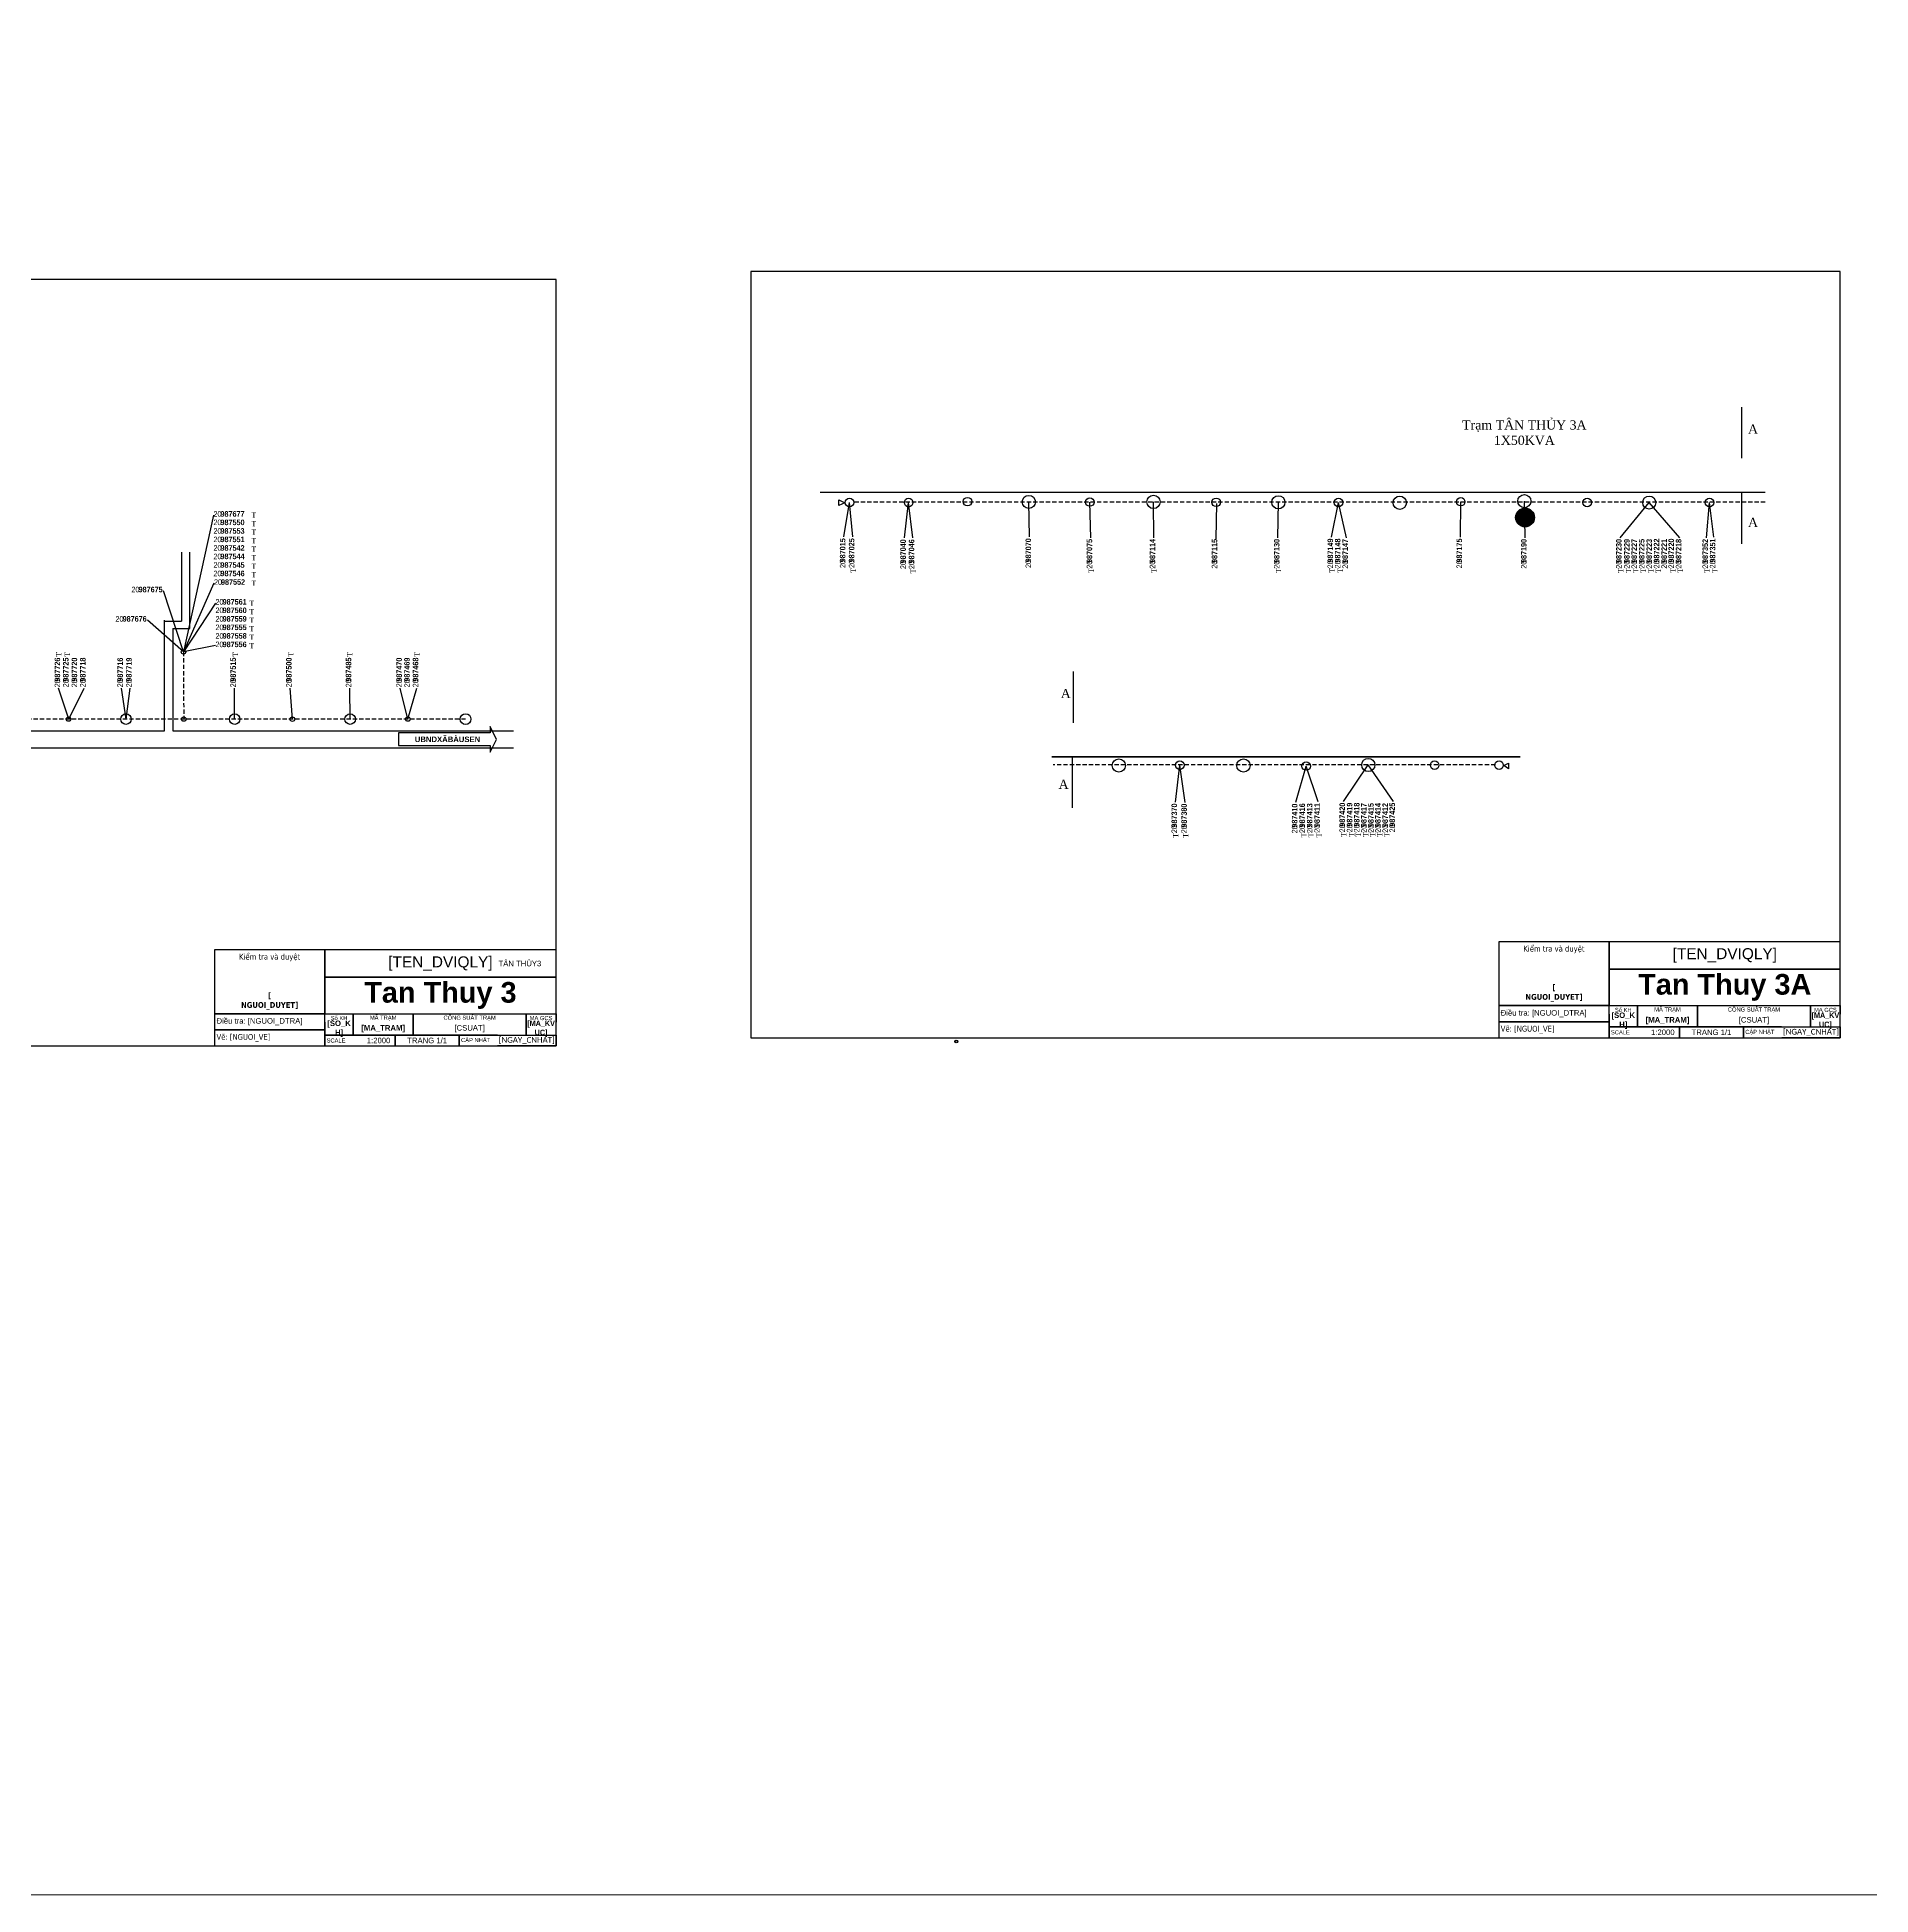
# Model space of a CAD drawing. Header units: metres. Extents: x 429925 to 893472, y 1245258 to 2552490.
# Drawn here: x 436268 to 437636, y 1265499 to 1266885 of the extents above; entities that cross this region are included whole.
import ezdxf

# ---------------------------------------------------------------- set-up
doc = ezdxf.new("R2010")
doc.units = ezdxf.units.M
doc.linetypes.add('HIDDEN2', pattern=[4.7625, 3.175, -1.5875])
doc.layers.add('00-duong day', color=4, linetype='Continuous', lineweight=30)
doc.layers.add('duong bao', color=3, linetype='Continuous', lineweight=13)
for name, color, linetype in [('ANNOTATIONS', 7, 'Continuous'), ('CONNECTOR', 7, 'Continuous'), ('DATA_GRAPHIC', 7, 'Continuous')]:
    doc.layers.add(name, color=color, linetype=linetype)
doc.styles.get("Standard").update_dxf_attribs({"font": 'arial.ttf'})

msp = doc.modelspace()

# ---------------------------------------------------------------- hatches: boundary and pattern name
at = {"layer": 'CONNECTOR'}
h = msp.add_hatch(color=254, dxfattribs=at)
edge = h.paths.add_edge_path()
edge.add_arc((437377.7, 1266526.6), 7.02, 0, 360)
msp.add_hatch(color=7, dxfattribs=at).paths.add_polyline_path([(437377.6, 1266533.5), (437371.8, 1266523.3), (437383.8, 1266523.1)])
at = {"layer": 'duong bao', "ltscale": 2}
h = msp.add_hatch(color=2, dxfattribs=at)
h.paths.add_polyline_path([(436952.4, 1266135.8, 1), (436954.5, 1266135.8, 1)])
h.paths.add_polyline_path([(436954.3, 1266135.8, -1), (436952.6, 1266135.8, -1)], flags=16)

# ---------------------------------------------------------------- linework, layer by layer
at = {"color": 9, "linetype": 'Continuous'}
for p, q in [((437539.1, 1266608.9), (437539.1, 1266570.8)), ((437539.1, 1266545.1), (437539.1, 1266507)), ((436375.5, 1266500.8), (436375.5, 1266449.3)), ((436381.8, 1266443.7), (436381.8, 1266500.8)), ((436362.8, 1266367.5), (436362.8, 1266450)), ((436362.8, 1266449.3), (436375.5, 1266449.3)), ((436369.1, 1266443.7), (436369.1, 1266367.5)), ((436369.1, 1266443.7), (436381.8, 1266443.7)), ((437040.6, 1266411.6), (437040.6, 1266373.5)), ((436610.4, 1266361.1), (436605.7, 1266370.7)), ((436605.7, 1266370.7), (436605.7, 1266365.9)), ((436165.9, 1266367.5), (436362.8, 1266367.5)), ((436369.1, 1266367.5), (436623.1, 1266367.5)), ((436605.7, 1266365.9), (436537.4, 1266365.9)), ((436537.4, 1266356.4), (436605.7, 1266356.4)), ((436605.7, 1266351.6), (436610.4, 1266361.1)), ((436605.7, 1266356.4), (436605.7, 1266351.6)), ((436165.9, 1266354.8), (436623.1, 1266354.8)), ((437039.8, 1266348.1), (437039.8, 1266310)), ((437440.4, 1266156.1), (437440.4, 1266162.5)), ((437440.4, 1266162.5), (437461.7, 1266162.5)), ((437461.7, 1266162.5), (437461.7, 1266156.1)), ((437461.7, 1266156.1), (437461.7, 1266162.5)), ((437461.7, 1266162.5), (437506.3, 1266162.5)), ((437506.3, 1266162.5), (437506.3, 1266156.1)), ((437506.3, 1266156.1), (437506.3, 1266162.5)), ((437506.3, 1266162.5), (437590.6, 1266162.5)), ((437590.6, 1266162.5), (437590.6, 1266156.1)), ((437590.6, 1266156.1), (437590.6, 1266162.5)), ((437590.6, 1266162.5), (437612.9, 1266162.5)), ((437612.9, 1266162.5), (437612.9, 1266156.1)), ((436482.3, 1266150.1), (436482.3, 1266156.4)), ((436482.3, 1266156.4), (436503.6, 1266156.4)), ((436482.3, 1266150.1), (436482.3, 1266140.5)), ((436503.6, 1266156.4), (436503.6, 1266150.1)), ((436503.6, 1266150.1), (436503.6, 1266156.4)), ((436503.6, 1266156.4), (436548.2, 1266156.4)), ((436503.6, 1266140.5), (436503.6, 1266150.1)), ((436503.6, 1266150.1), (436503.6, 1266140.5)), ((436548.2, 1266156.4), (436548.2, 1266150.1)), ((436548.2, 1266150.1), (436548.2, 1266156.4)), ((436548.2, 1266156.4), (436632.6, 1266156.4)), ((436548.2, 1266140.5), (436548.2, 1266150.1)), ((436548.2, 1266150.1), (436548.2, 1266140.5)), ((436632.6, 1266156.4), (436632.6, 1266150.1)), ((436632.6, 1266150.1), (436632.6, 1266156.4)), ((436632.6, 1266156.4), (436654.9, 1266156.4)), ((436632.6, 1266140.5), (436632.6, 1266150.1)), ((436632.6, 1266150.1), (436632.6, 1266140.5)), ((436654.9, 1266156.4), (436654.9, 1266150.1)), ((436654.9, 1266140.5), (436654.9, 1266150.1)), ((437440.4, 1266156.1), (437440.4, 1266146.6)), ((437461.7, 1266146.6), (437461.7, 1266156.1)), ((437461.7, 1266156.1), (437461.7, 1266146.6)), ((437506.3, 1266146.6), (437506.3, 1266156.1)), ((437506.3, 1266156.1), (437506.3, 1266146.6)), ((437590.6, 1266146.6), (437590.6, 1266156.1)), ((437590.6, 1266156.1), (437590.6, 1266146.6)), ((437612.9, 1266146.6), (437612.9, 1266156.1)), ((436482.3, 1266140.5), (436503.6, 1266140.5)), ((436510, 1266140.5), (436482.3, 1266140.5)), ((436482.3, 1266140.5), (436482.3, 1266132.5)), ((436503.6, 1266140.5), (436548.2, 1266140.5)), ((436548.2, 1266140.5), (436632.6, 1266140.5)), ((436611.1, 1266140.5), (436582.6, 1266140.5)), ((436582.6, 1266140.5), (436582.6, 1266132.5)), ((436611.1, 1266140.5), (436654.9, 1266140.5)), ((436632.6, 1266140.5), (436654.9, 1266140.5)), ((436654.9, 1266140.5), (436654.9, 1266132.5)), ((437440.4, 1266146.6), (437461.7, 1266146.6)), ((437468.1, 1266146.6), (437440.4, 1266146.6)), ((437440.4, 1266146.6), (437440.4, 1266138.6)), ((437440.4, 1266138.6), (437468.1, 1266138.6)), ((437461.7, 1266146.6), (437506.3, 1266146.6)), ((437506.3, 1266146.6), (437590.6, 1266146.6)), ((437569.1, 1266146.6), (437540.6, 1266146.6)), ((437540.6, 1266146.6), (437540.6, 1266138.6)), ((437540.6, 1266138.6), (437569.1, 1266138.6)), ((437569.2, 1266146.6), (437612.9, 1266146.6)), ((437612.9, 1266138.6), (437569.2, 1266138.6)), ((437590.6, 1266146.6), (437612.9, 1266146.6)), ((437612.9, 1266146.6), (437612.9, 1266138.6)), ((436482.3, 1266132.5), (436510, 1266132.5)), ((436582.6, 1266132.5), (436611.1, 1266132.5)), ((436654.9, 1266132.5), (436611.1, 1266132.5))]:
    msp.add_line(p, q, dxfattribs=at)
for points in [[(435842.1, 1266132.5), (436654.9, 1266132.5), (436654.9, 1266704), (435842.1, 1266704)], [(436800.1, 1266138.6), (437612.9, 1266138.6), (437612.9, 1266710.1), (436800.1, 1266710.1)], [(436870.3, 1266537.4), (436865.8, 1266535.5), (436865.8, 1266539.7)], [(436537.4, 1266356.4), (436605.7, 1266356.4), (436605.7, 1266351.6), (436610.4, 1266361.1), (436605.7, 1266370.7), (436605.7, 1266365.9), (436537.4, 1266365.9)], [(437361.8, 1266341.5), (437365.4, 1266343.4), (437365.4, 1266339.1)], [(436400.2, 1266156.4), (436482.3, 1266156.4), (436482.3, 1266204.2), (436400.2, 1266204.2)], [(436482.3, 1266183.7), (436654.9, 1266183.7), (436654.9, 1266204.2), (436482.3, 1266204.2)], [(437358.2, 1266162.5), (437440.4, 1266162.5), (437440.4, 1266210.2), (437358.2, 1266210.2)], [(437440.4, 1266189.8), (437612.9, 1266189.8), (437612.9, 1266210.2), (437440.4, 1266210.2)], [(436482.3, 1266156.4), (436654.9, 1266156.4), (436654.9, 1266183.7), (436482.3, 1266183.7)], [(437440.4, 1266162.5), (437612.9, 1266162.5), (437612.9, 1266189.8), (437440.4, 1266189.8)], [(437358.2, 1266150.5), (437440.4, 1266150.5), (437440.4, 1266162.5), (437358.2, 1266162.5)], [(436400.2, 1266144.5), (436482.3, 1266144.5), (436482.3, 1266156.4), (436400.2, 1266156.4)], [(437358.2, 1266138.6), (437440.4, 1266138.6), (437440.4, 1266150.5), (437358.2, 1266150.5)], [(436400.2, 1266132.5), (436482.3, 1266132.5), (436482.3, 1266144.5), (436400.2, 1266144.5)], [(436534.9, 1266132.5), (436582.6, 1266132.5), (436582.6, 1266140.5), (436534.9, 1266140.5)], [(437493, 1266138.6), (437540.6, 1266138.6), (437540.6, 1266146.6), (437493, 1266146.6)]]:
    msp.add_lwpolyline(points, close=True, dxfattribs=at)
for points in [[(436870.6, 1266537.7, -1), (436877, 1266537.7, -1)], [(436914.7, 1266537.8, -1), (436921.1, 1266537.8, -1)], [(436958.6, 1266538.4, -1), (436965, 1266538.4, -1)], [(437002.7, 1266538.2, -1), (437012.5, 1266538.2, -1)], [(437049.9, 1266538.1, -1), (437056.3, 1266538.1, -1)], [(437095.6, 1266538.2, -1), (437105.5, 1266538.2, -1)], [(437144.1, 1266537.9, -1), (437150.5, 1266537.9, -1)], [(437188.8, 1266537.9, -1), (437198.6, 1266537.9, -1)], [(437235.3, 1266537.8, -1), (437241.7, 1266537.8, -1)], [(437279.3, 1266537.6, -1), (437289.2, 1266537.6, -1)], [(437326.6, 1266538.3, -1), (437332.9, 1266538.3, -1)], [(437372.3, 1266538.8, -1), (437382.1, 1266538.8, -1)], [(437420.8, 1266537.7, -1), (437427.2, 1266537.7, -1)], [(437465.5, 1266537.7, -1), (437475.3, 1266537.7, -1)], [(437512.2, 1266537.8, -1), (437518.6, 1266537.8, -1)], [(436375.3, 1266426.3, -1), (436378.6, 1266426.3, -1)], [(436289.6, 1266376.2, -1), (436292.9, 1266376.2, -1)], [(436330.1, 1266376.2, -1), (436338, 1266376.2, -1)], [(436375.5, 1266376.2, -1), (436378.8, 1266376.2, -1)], [(436411.2, 1266376.2, -1), (436419.1, 1266376.2, -1)], [(436456.5, 1266376.2, -1), (436459.9, 1266376.2, -1)], [(436497.3, 1266376.2, -1), (436505.2, 1266376.2, -1)], [(436542.7, 1266376.2, -1), (436546, 1266376.2, -1)], [(436583.4, 1266376.2, -1), (436591.4, 1266376.2, -1)], [(437069.8, 1266341.6, -1), (437079.6, 1266341.6, -1)], [(437117, 1266341.8, -1), (437123.4, 1266341.8, -1)], [(437162.7, 1266341.6, -1), (437172.6, 1266341.6, -1)], [(437211.2, 1266341.2, -1), (437217.6, 1266341.2, -1)], [(437255.9, 1266342, -1), (437265.7, 1266342, -1)], [(437307.1, 1266341.8, -1), (437313.5, 1266341.8, -1)], [(437355.1, 1266341.8, -1), (437361.5, 1266341.8, -1)]]:
    msp.add_lwpolyline(points, format="xyb", close=True, dxfattribs=at)
at = {"layer": '00-duong day'}
for radius in [1.07, 0.866]:
    msp.add_circle((436953.4, 1266135.8), radius, dxfattribs=at)
at = {"layer": 'ANNOTATIONS', "linetype": 'Continuous'}
for p, q in [((436534.9, 1266140.5), (436510, 1266140.5)), ((436534.9, 1266132.5), (436534.9, 1266140.5)), ((437493, 1266146.6), (437468.1, 1266146.6)), ((437468.1, 1266138.6), (437493, 1266138.6)), ((437493, 1266138.6), (437493, 1266146.6)), ((436510, 1266132.5), (436534.9, 1266132.5))]:
    msp.add_line(p, q, dxfattribs=at)
at = {"layer": 'CONNECTOR', "linetype": 'Continuous'}
for p, q in [((436852, 1266545.4), (437556.9, 1266545.4)), ((436852, 1266545.4), (437556.9, 1266545.4)), ((436869.6, 1266512.1), (436873.8, 1266537.7)), ((436876.3, 1266512.1), (436873.8, 1266537.7)), ((436914.7, 1266511.3), (436917.9, 1266537.8)), ((436921, 1266511.3), (436917.9, 1266537.8)), ((437008.1, 1266512.1), (437007.6, 1266538.2)), ((437053.7, 1266511.5), (437053.1, 1266538.1)), ((437100.7, 1266511.5), (437100.5, 1266538.2)), ((437147.4, 1266510.7), (437147.7, 1266537.1)), ((437193.4, 1266511.5), (437193.7, 1266537.9)), ((437233.4, 1266511.8), (437238.5, 1266537.8)), ((437244.5, 1266511.5), (437238.5, 1266537.8)), ((437329.6, 1266511.8), (437329.7, 1266538.3)), ((437377.7, 1266511.5), (437377.2, 1266538.8)), ((437448.6, 1266511.5), (437470.4, 1266537.7)), ((437493.2, 1266511.5), (437470.4, 1266537.7)), ((437513, 1266511.5), (437515.4, 1266537.8)), ((437518.6, 1266511.8), (437515.4, 1266537.8)), ((436399.3, 1266528.4), (436377, 1266426.3)), ((436377, 1266426.3), (436362, 1266471.9)), ((436399.7, 1266477.6), (436377, 1266426.3)), ((436400.9, 1266462.7), (436377, 1266426.3)), ((436377, 1266426.3), (436350.1, 1266450)), ((436400.9, 1266431), (436377, 1266426.3)), ((436291.3, 1266376.2), (436283.8, 1266399.2)), ((436291.3, 1266376.2), (436302.8, 1266399.2)), ((436334.1, 1266376.2), (436330.6, 1266399.2)), ((436334.1, 1266376.2), (436337.2, 1266399.2)), ((436415.1, 1266376.2), (436414.9, 1266399.2)), ((436458.2, 1266376.2), (436456.5, 1266399.2)), ((436501.3, 1266376.2), (436501, 1266399.2)), ((436544.3, 1266376.2), (436538.7, 1266399.2)), ((436544.3, 1266376.2), (436551, 1266399.2)), ((437024.8, 1266348.2), (437374, 1266348.2)), ((437024.8, 1266348.1), (437374, 1266348.1)), ((437117, 1266314.2), (437120.2, 1266341.8)), ((437124.3, 1266314.1), (437120.2, 1266341.8)), ((437206.8, 1266314.2), (437214.4, 1266341.2)), ((437223.5, 1266314.5), (437214.4, 1266341.2)), ((437242.2, 1266314.8), (437260.8, 1266342)), ((437279.6, 1266314.8), (437260.8, 1266342))]:
    msp.add_line(p, q, dxfattribs=at)
at = {"layer": 'CONNECTOR', "linetype": 'HIDDEN2'}
for p, q in [((437556.9, 1266538), (436877, 1266538)), ((436377, 1266426.3), (436377.1, 1266376.2)), ((436587.4, 1266376.2), (436138.1, 1266376.2)), ((437355.6, 1266342), (437025.6, 1266342))]:
    msp.add_line(p, q, dxfattribs=at)
at = {"layer": 'CONNECTOR', "linetype": 'Continuous'}
msp.add_lwpolyline([(437377.6, 1266533.5), (437371.8, 1266523.3), (437383.8, 1266523.1)], close=True, dxfattribs=at)
msp.add_circle((437377.7, 1266526.6), 7.02, dxfattribs=at)
at = {"layer": 'duong bao', "ltscale": 2}
msp.add_lwpolyline([(433455.3, 1268270.4), (449122.3, 1268270.4), (449122.3, 1265499.3), (433455.3, 1265499.3)], close=True, dxfattribs=at)

# ---------------------------------------------------------------- texts
for s, insert, char_height, width, attachment_point in [('\\C7;\\fTimes New Roman|b0|i0|;\\H6.8487901091576;Trạm TÂN THỦY 3A\\P1X50KVA', (437377.2, 1266589.8), 6.849, 98.425, 5), ('\\C7;\\fTimes New Roman|b0|i0|;\\H6.8487901091576;A', (437547.8, 1266592.5), 6.849, 22.225, 5), ('\\C7;\\fTimes New Roman|b0|i0|;\\H3.9136135429144;T', (436429.4, 1266528.4), 3.914, 22.225, 5), ('\\C7;\\fTimes New Roman|b0|i0|;\\H3.9136135429144;T', (436429.4, 1266522), 3.914, 22.225, 5), ('\\C7;\\fTimes New Roman|b0|i0|;\\H6.8487901091576;A', (437547.8, 1266522.9), 6.849, 22.225, 5), ('\\C7;\\fTimes New Roman|b0|i0|;\\H3.9136135429144;T', (436429.4, 1266515.7), 3.914, 22.225, 5), ('\\C7;\\fTimes New Roman|b0|i0|;\\H3.9136135429144;T', (436429.4, 1266509.3), 3.914, 22.225, 5), ('\\C7;\\fTimes New Roman|b0|i0|;\\H3.9136135429144;T', (436429.4, 1266503), 3.914, 22.225, 5), ('\\C7;\\fTimes New Roman|b0|i0|;\\H3.9136135429144;T', (436429.4, 1266496.6), 3.914, 22.225, 5), ('\\C7;\\fTimes New Roman|b0|i0|;\\H3.9136135429144;T', (436429.4, 1266490.3), 3.914, 22.225, 5), ('\\C7;\\fTimes New Roman|b0|i0|;\\H3.9136135429144;T', (436429.4, 1266483.9), 3.914, 22.225, 5), ('\\C7;\\fTimes New Roman|b0|i0|;\\H3.9136135429144;T', (436429.4, 1266477.6), 3.914, 22.225, 5), ('\\C7;\\fTimes New Roman|b0|i0|;\\H3.9136135429144;T', (436427.9, 1266462.7), 3.914, 22.225, 5), ('\\C7;\\fTimes New Roman|b0|i0|;\\H3.9136135429144;T', (436427.9, 1266456.4), 3.914, 22.225, 5), ('\\C7;\\fTimes New Roman|b0|i0|;\\H3.9136135429144;T', (436427.9, 1266450), 3.914, 22.225, 5), ('\\C7;\\fTimes New Roman|b0|i0|;\\H3.9136135429144;T', (436427.9, 1266443.7), 3.914, 22.225, 5), ('\\C7;\\fTimes New Roman|b0|i0|;\\H3.9136135429144;T', (436427.9, 1266437.3), 3.914, 22.225, 5), ('\\C7;\\fTimes New Roman|b0|i0|;\\H3.9136135429144;T', (436427.9, 1266431), 3.914, 22.225, 5), ('\\C7;\\fTimes New Roman|b0|i0|;\\H6.8487901091576;A', (437035.1, 1266395.3), 6.849, 22.225, 5), ('\\C7;\\fArial Unicode MS|b1|i0|;\\H4.1092942200601;UBNDXÃBÀUSEN', (436573.9, 1266361.1), 4.109, 73.025, 5), ('\\C7;\\fTimes New Roman|b0|i0|;\\H6.8487901091576;A', (437033.5, 1266327.6), 6.849, 22.225, 5), ('\\C7;\\fTahoma|b0|i0|;\\H4.315999160707;Kiểm tra và duyệt\\P\\P\\P\\P\\fTahoma|b1|i0|;[\\PNGUOI_DUYET]', (437399.3, 1266186.3), 4.316, 82.161, 5), ('\\C7;\\fArial Unicode MS|b0|i0|;\\H8.2185884401202;[TEN_DVIQLY]', (437526.7, 1266200), 8.219, 172.539, 5), ('\\C7;\\fTahoma|b0|i0|;\\H4.315999160707;Kiểm tra và duyệt\\P\\P\\P\\P\\fTahoma|b1|i0|;[\\PNGUOI_DUYET]', (436441.2, 1266180.3), 4.316, 82.161, 5), ('\\C7;\\fArial Unicode MS|b0|i0|;\\H8.2185884401202;[TEN_DVIQLY]', (436568.6, 1266193.9), 8.219, 172.539, 5), ('\\C7;\\fArial Unicode MS|b0|i0|;\\H4.1092942200601;TÂN THỦY3', (436627.9, 1266193.9), 4.109, 98.425, 5), ('{\\fArial Unicode MS|b1|i0|c0|p34;\\H1x;\\C7;Tan Thuy 3}', (436568.6, 1266170.1), 15.41, 172.539, 5), ('{\\fArial Unicode MS|b1|i0|c0|p34;\\H1x;\\C7;Tan Thuy 3A}', (437526.7, 1266176.1), 15.41, 172.539, 5), ('\\C7;\\fArial|b0|i0|;\\H4.1092942200601;Điều tra: [NGUOI_DTRA]', (436401.6, 1266150.5), 4.109, 82.161, 4), ('\\C7;\\fArial Unicode MS|b1|i0|;\\H4.1092942200601;[SO_K\\PH]', (436493, 1266145.3), 4.109, 21.318, 5), ('\\C7;\\fArial|b0|i0|;\\H3.0819353945553;Số KH', (436493, 1266153.2), 3.082, 27.714, 5), ('\\C7;\\fArial|b0|i0|;\\H3.0819353945553;MÃ TRẠM', (436525.9, 1266153.2), 3.082, 44.572, 5), ('\\C7;\\fArial|b0|i0|;\\H3.0819353945553;CÔNG SUẤT TRẠM', (436590.4, 1266153.2), 3.082, 84.357, 5), ('\\C7;\\fArial Narrow|b1|i0|;\\H4.1092942200601;[MA_KV\\PUC]', (436643.7, 1266145.3), 4.109, 22.286, 5), ('\\C7;\\fArial|b0|i0|;\\H3.0819353945553;MA GCS', (436643.7, 1266153.2), 3.082, 22.286, 5), ('\\C7;\\fArial|b0|i0|;\\H4.1092942200601;Điều tra: [NGUOI_DTRA]', (437359.6, 1266156.5), 4.109, 82.161, 4), ('\\C7;\\fArial Unicode MS|b1|i0|;\\H4.1092942200601;[SO_K\\PH]', (437451, 1266151.3), 4.109, 21.318, 5), ('\\C7;\\fArial|b0|i0|;\\H3.0819353945553;Số KH', (437451, 1266159.3), 3.082, 27.714, 5), ('\\C7;\\fArial Unicode MS|b1|i0|;\\H4.1092942200601;[MA_TRAM]', (437484, 1266151.3), 4.109, 44.572, 5), ('\\C7;\\fArial|b0|i0|;\\H3.0819353945553;MÃ TRẠM', (437484, 1266159.3), 3.082, 44.572, 5), ('\\C7;\\fArial|b0|i0|;\\H3.0819353945553;CÔNG SUẤT TRẠM', (437548.5, 1266159.3), 3.082, 84.357, 5), ('\\C7;\\fArial|b0|i0|;\\H4.1092942200601;[CSUAT]', (437548.5, 1266151.3), 4.109, 84.357, 5), ('\\C7;\\fArial Narrow|b1|i0|;\\H4.1092942200601;[MA_KV\\PUC]', (437601.8, 1266151.3), 4.109, 22.286, 5), ('\\C7;\\fArial|b0|i0|;\\H3.0819353945553;MA GCS', (437601.8, 1266159.3), 3.082, 22.286, 5), ('\\C7;\\fTahoma|b0|i0|;\\H4.315999160707;Vẽ: [NGUOI_VE]', (436401.6, 1266138.5), 4.316, 82.161, 4), ('\\C7;\\fArial|b0|i0|;\\H3.0819353945553;SCALE', (436483.7, 1266136.5), 3.082, 27.686, 4), ('\\C7;\\fArial Unicode MS|b1|i0|;\\H4.1092942200601;[MA_TRAM]', (436525.9, 1266145.3), 4.109, 44.572, 5), ('\\C7;\\fArial|b0|i0|;\\H4.1092942200601;TRANG 1/1', (436558.7, 1266136.5), 4.109, 47.654, 5), ('\\C7;\\fArial|b0|i0|;\\H4.1092942200601;[CSUAT]', (436590.4, 1266145.3), 4.109, 84.357, 5), ('\\C7;\\fArial|b0|i0|;\\H3.0819353945553;CẬP NHẬT', (436584, 1266136.5), 3.082, 28.526, 4), ('\\C7;\\fCalibri|b0|i0|;\\H4.2333171844482;[NGAY_CNHAT]', (436633, 1266136.5), 4.233, 43.783, 5), ('\\C7;\\fTahoma|b0|i0|;\\H4.315999160707;Vẽ: [NGUOI_VE]', (437359.6, 1266144.6), 4.316, 82.161, 4), ('\\C7;\\fArial|b0|i0|;\\H3.0819353945553;SCALE', (437441.8, 1266142.6), 3.082, 27.686, 4), ('\\C7;\\fArial|b0|i0|;\\H4.1092942200601;TRANG 1/1', (437516.8, 1266142.6), 4.109, 47.654, 5), ('\\C7;\\fArial|b0|i0|;\\H3.0819353945553;CẬP NHẬT', (437542, 1266142.6), 3.082, 28.526, 4), ('\\C7;\\fCalibri|b0|i0|;\\H4.2333171844482;[NGAY_CNHAT]', (437591, 1266142.6), 4.233, 43.783, 5)]:
    msp.add_mtext(s, dxfattribs=dict(insert=insert, char_height=char_height, width=width, attachment_point=attachment_point))
at = {"char_height": 3.914, "width": 22.225, "attachment_point": 5, "rotation": 90}
for insert in [(436876.7, 1266487.2), (436921.2, 1266486.6), (437054.1, 1266486.9), (437100.9, 1266486.9), (437193.8, 1266486.9), (437233.8, 1266487.2), (437239.9, 1266487.2), (437449.1, 1266486.9), (437454.9, 1266486.9), (437460.4, 1266486.9), (437466, 1266486.9), (437471.6, 1266486.9), (437477.2, 1266486.9), (437488.1, 1266487.2), (437493.6, 1266487.2), (437513.4, 1266486.9), (437519.3, 1266486.9), (436283.9, 1266424.6), (436290.3, 1266424.6), (436415.7, 1266424.6), (436457, 1266424.6), (436500.9, 1266424.6), (436551.1, 1266424.6), (437117.1, 1266289.4), (437124.5, 1266289.4), (437212.7, 1266289.7), (437218.2, 1266289.7), (437224, 1266289.7), (437242.4, 1266290), (437248.4, 1266290), (437253.3, 1266290), (437258.9, 1266290), (437264, 1266290), (437269.3, 1266290), (437274.6, 1266290)]:
    msp.add_mtext('\\C7;\\fTimes New Roman|b0|i0|;\\H3.9136135429144;T', dxfattribs=dict(at, insert=insert))
at = {"layer": 'ANNOTATIONS', "char_height": 4.109, "width": 24.91, "attachment_point": 5}
for insert in [(436522.5, 1266136.5), (437480.5, 1266142.6)]:
    msp.add_mtext('\\C7;\\fArial|b0|i0|;\\H4.1092942200601;1:2000', dxfattribs=dict(at, insert=insert))
at = {"layer": 'DATA_GRAPHIC', "char_height": 4.109}
for s, insert, width, attachment_point in [('\\C7;\\fArial Narrow|b0|i0|;\\H4.1092942200601;20', (436402.3, 1266531.3), 6.699, 2), ('\\C7;\\fArial Narrow|b0|i0|;\\H4.1092942200601;20', (436402.3, 1266525), 6.699, 2), ('\\C7;\\fArial Narrow|b1|i0|;\\H4.1092942200601;987677', (436422.5, 1266531.3), 17.464, 3), ('\\C7;\\fArial Narrow|b1|i0|;\\H4.1092942200601;987550', (436422.5, 1266525), 17.464, 3), ('\\C7;\\fArial Narrow|b0|i0|;\\H4.1092942200601;20', (436402.3, 1266518.6), 6.699, 2), ('\\C7;\\fArial Narrow|b0|i0|;\\H4.1092942200601;20', (436402.3, 1266512.3), 6.699, 2), ('\\C7;\\fArial Narrow|b1|i0|;\\H4.1092942200601;987553', (436422.5, 1266518.6), 17.464, 3), ('\\C7;\\fArial Narrow|b1|i0|;\\H4.1092942200601;987551', (436422.5, 1266512.3), 17.464, 3), ('\\C7;\\fArial Narrow|b0|i0|;\\H4.1092942200601;20', (436402.3, 1266505.9), 6.699, 2), ('\\C7;\\fArial Narrow|b0|i0|;\\H4.1092942200601;20', (436402.3, 1266499.6), 6.699, 2), ('\\C7;\\fArial Narrow|b1|i0|;\\H4.1092942200601;987542', (436422.5, 1266505.9), 17.464, 3), ('\\C7;\\fArial Narrow|b1|i0|;\\H4.1092942200601;987544', (436422.5, 1266499.6), 17.464, 3), ('\\C7;\\fArial Narrow|b0|i0|;\\H4.1092942200601;20', (436402.3, 1266493.2), 6.699, 2), ('\\C7;\\fArial Narrow|b0|i0|;\\H4.1092942200601;20', (436402.3, 1266486.9), 6.699, 2), ('\\C7;\\fArial Narrow|b1|i0|;\\H4.1092942200601;987545', (436422.5, 1266493.2), 17.464, 3), ('\\C7;\\fArial Narrow|b1|i0|;\\H4.1092942200601;987546', (436422.5, 1266486.9), 17.464, 3), ('\\C7;\\fArial Narrow|b0|i0|;\\H4.1092942200601;20', (436341.1, 1266474.9), 6.699, 2), ('\\C7;\\fArial Narrow|b1|i0|;\\H4.1092942200601;987675', (436361.4, 1266474.9), 17.464, 3), ('\\C7;\\fArial Narrow|b0|i0|;\\H4.1092942200601;20', (436402.7, 1266480.5), 6.699, 2), ('\\C7;\\fArial Narrow|b1|i0|;\\H4.1092942200601;987552', (436422.9, 1266480.5), 17.464, 3), ('\\C7;\\fArial Narrow|b0|i0|;\\H4.1092942200601;20', (436403.8, 1266465.7), 6.699, 2), ('\\C7;\\fArial Narrow|b0|i0|;\\H4.1092942200601;20', (436403.8, 1266459.4), 6.699, 2), ('\\C7;\\fArial Narrow|b1|i0|;\\H4.1092942200601;987561', (436424.1, 1266465.7), 17.464, 3), ('\\C7;\\fArial Narrow|b1|i0|;\\H4.1092942200601;987560', (436424.1, 1266459.4), 17.464, 3), ('\\C7;\\fArial Narrow|b0|i0|;\\H4.1092942200601;20', (436329.2, 1266453), 6.699, 2), ('\\C7;\\fArial Narrow|b1|i0|;\\H4.1092942200601;987676', (436349.5, 1266453), 17.464, 3), ('\\C7;\\fArial Narrow|b0|i0|;\\H4.1092942200601;20', (436403.8, 1266453), 6.699, 2), ('\\C7;\\fArial Narrow|b0|i0|;\\H4.1092942200601;20', (436403.8, 1266446.7), 6.699, 2), ('\\C7;\\fArial Narrow|b0|i0|;\\H4.1092942200601;20', (436403.8, 1266440.3), 6.699, 2), ('\\C7;\\fArial Narrow|b1|i0|;\\H4.1092942200601;987559', (436424.1, 1266453), 17.464, 3), ('\\C7;\\fArial Narrow|b1|i0|;\\H4.1092942200601;987555', (436424.1, 1266446.7), 17.464, 3), ('\\C7;\\fArial Narrow|b1|i0|;\\H4.1092942200601;987558', (436424.1, 1266440.3), 17.464, 3), ('\\C7;\\fArial Narrow|b0|i0|;\\H4.1092942200601;20', (436403.8, 1266434), 6.699, 2), ('\\C7;\\fArial Narrow|b1|i0|;\\H4.1092942200601;987556', (436424.1, 1266434), 17.464, 3)]:
    msp.add_mtext(s, dxfattribs=dict(at, insert=insert, width=width, attachment_point=attachment_point))
at = {"layer": 'DATA_GRAPHIC', "char_height": 4.109, "rotation": 90}
for s, insert, width, attachment_point in [('\\C7;\\fArial Narrow|b1|i0|;\\H4.1092942200601;987015', (436866.6, 1266511.1), 17.613, 3), ('\\C7;\\fArial Narrow|b1|i0|;\\H4.1092942200601;987025', (436873.3, 1266511.1), 17.613, 3), ('\\C7;\\fArial Narrow|b1|i0|;\\H4.1092942200601;987040', (436911.7, 1266510.3), 17.613, 3), ('\\C7;\\fArial Narrow|b1|i0|;\\H4.1092942200601;987046', (436918, 1266510.3), 17.613, 3), ('\\C7;\\fArial Narrow|b1|i0|;\\H4.1092942200601;987070', (437005.1, 1266511.1), 17.613, 3), ('\\C7;\\fArial Narrow|b1|i0|;\\H4.1092942200601;987075', (437050.7, 1266510.6), 17.613, 3), ('\\C7;\\fArial Narrow|b1|i0|;\\H4.1092942200601;987114', (437097.7, 1266510.6), 17.613, 3), ('\\C7;\\fArial Narrow|b1|i0|;\\H4.1092942200601;987115', (437144, 1266510.6), 17.613, 3), ('\\C7;\\fArial Narrow|b1|i0|;\\H4.1092942200601;987130', (437190.4, 1266510.6), 17.613, 3), ('\\C7;\\fArial Narrow|b1|i0|;\\H4.1092942200601;987149', (437230.4, 1266510.9), 17.613, 3), ('\\C7;\\fArial Narrow|b1|i0|;\\H4.1092942200601;987148', (437235.9, 1266510.9), 17.613, 3), ('\\C7;\\fArial Narrow|b1|i0|;\\H4.1092942200601;987147', (437241.5, 1266510.6), 17.613, 3), ('\\C7;\\fArial Narrow|b1|i0|;\\H4.1092942200601;987175', (437326.6, 1266510.9), 17.613, 3), ('\\C7;\\fArial Narrow|b1|i0|;\\H4.1092942200601;987190', (437374.7, 1266510.6), 17.613, 3), ('\\C7;\\fArial Narrow|b1|i0|;\\H4.1092942200601;987230', (437445.6, 1266510.6), 17.613, 3), ('\\C7;\\fArial Narrow|b1|i0|;\\H4.1092942200601;987229', (437451.6, 1266510.6), 17.613, 3), ('\\C7;\\fArial Narrow|b1|i0|;\\H4.1092942200601;987227', (437457.1, 1266510.6), 17.613, 3), ('\\C7;\\fArial Narrow|b1|i0|;\\H4.1092942200601;987225', (437462.7, 1266510.6), 17.613, 3), ('\\C7;\\fArial Narrow|b1|i0|;\\H4.1092942200601;987223', (437468.3, 1266510.6), 17.613, 3), ('\\C7;\\fArial Narrow|b1|i0|;\\H4.1092942200601;987222', (437473.8, 1266510.9), 17.613, 3), ('\\C7;\\fArial Narrow|b1|i0|;\\H4.1092942200601;987221', (437479.4, 1266510.6), 17.613, 3), ('\\C7;\\fArial Narrow|b1|i0|;\\H4.1092942200601;987220', (437484.7, 1266510.9), 17.613, 3), ('\\C7;\\fArial Narrow|b1|i0|;\\H4.1092942200601;987218', (437490.2, 1266510.6), 17.613, 3), ('\\C7;\\fArial Narrow|b1|i0|;\\H4.1092942200601;987352', (437510.1, 1266510.6), 17.613, 3), ('\\C7;\\fArial Narrow|b1|i0|;\\H4.1092942200601;987351', (437515.6, 1266510.9), 17.613, 3), ('\\C7;\\fArial Narrow|b0|i0|;\\H4.1092942200601;20', (436866.6, 1266491.9), 6.908, 2), ('\\C7;\\fArial Narrow|b0|i0|;\\H4.1092942200601;20', (436873.3, 1266491.9), 6.908, 2), ('\\C7;\\fArial Narrow|b0|i0|;\\H4.1092942200601;20', (436911.7, 1266491.1), 6.908, 2), ('\\C7;\\fArial Narrow|b0|i0|;\\H4.1092942200601;20', (436918, 1266491.1), 6.908, 2), ('\\C7;\\fArial Narrow|b0|i0|;\\H4.1092942200601;20', (437005.1, 1266491.9), 6.908, 2), ('\\C7;\\fArial Narrow|b0|i0|;\\H4.1092942200601;20', (437050.7, 1266491.4), 6.908, 2), ('\\C7;\\fArial Narrow|b0|i0|;\\H4.1092942200601;20', (437097.7, 1266491.4), 6.908, 2), ('\\C7;\\fArial Narrow|b0|i0|;\\H4.1092942200601;20', (437144, 1266491.4), 6.908, 2), ('\\C7;\\fArial Narrow|b0|i0|;\\H4.1092942200601;20', (437190.4, 1266491.4), 6.908, 2), ('\\C7;\\fArial Narrow|b0|i0|;\\H4.1092942200601;20', (437230.4, 1266491.6), 6.908, 2), ('\\C7;\\fArial Narrow|b0|i0|;\\H4.1092942200601;20', (437235.9, 1266491.6), 6.908, 2), ('\\C7;\\fArial Narrow|b0|i0|;\\H4.1092942200601;20', (437241.5, 1266491.4), 6.908, 2), ('\\C7;\\fArial Narrow|b0|i0|;\\H4.1092942200601;20', (437326.6, 1266491.6), 6.908, 2), ('\\C7;\\fArial Narrow|b0|i0|;\\H4.1092942200601;20', (437374.7, 1266491.4), 6.908, 2), ('\\C7;\\fArial Narrow|b0|i0|;\\H4.1092942200601;20', (437445.6, 1266491.4), 6.908, 2), ('\\C7;\\fArial Narrow|b0|i0|;\\H4.1092942200601;20', (437451.6, 1266491.4), 6.908, 2), ('\\C7;\\fArial Narrow|b0|i0|;\\H4.1092942200601;20', (437457.1, 1266491.4), 6.908, 2), ('\\C7;\\fArial Narrow|b0|i0|;\\H4.1092942200601;20', (437462.7, 1266491.4), 6.908, 2), ('\\C7;\\fArial Narrow|b0|i0|;\\H4.1092942200601;20', (437468.3, 1266491.4), 6.908, 2), ('\\C7;\\fArial Narrow|b0|i0|;\\H4.1092942200601;20', (437473.8, 1266491.6), 6.908, 2), ('\\C7;\\fArial Narrow|b0|i0|;\\H4.1092942200601;20', (437479.4, 1266491.4), 6.908, 2), ('\\C7;\\fArial Narrow|b0|i0|;\\H4.1092942200601;20', (437484.7, 1266491.6), 6.908, 2), ('\\C7;\\fArial Narrow|b0|i0|;\\H4.1092942200601;20', (437490.2, 1266491.4), 6.908, 2), ('\\C7;\\fArial Narrow|b0|i0|;\\H4.1092942200601;20', (437510.1, 1266491.4), 6.908, 2), ('\\C7;\\fArial Narrow|b0|i0|;\\H4.1092942200601;20', (437515.6, 1266491.6), 6.908, 2), ('\\C7;\\fArial Narrow|b1|i0|;\\H4.1092942200601;987726', (436280.8, 1266422.1), 17.613, 3), ('\\C7;\\fArial Narrow|b1|i0|;\\H4.1092942200601;987725', (436287.1, 1266422.1), 17.613, 3), ('\\C7;\\fArial Narrow|b1|i0|;\\H4.1092942200601;987720', (436293.5, 1266422.1), 17.613, 3), ('\\C7;\\fArial Narrow|b1|i0|;\\H4.1092942200601;987718', (436299.8, 1266422.1), 17.613, 3), ('\\C7;\\fArial Narrow|b1|i0|;\\H4.1092942200601;987716', (436327.6, 1266422.1), 17.613, 3), ('\\C7;\\fArial Narrow|b1|i0|;\\H4.1092942200601;987719', (436334.2, 1266422.1), 17.613, 3), ('\\C7;\\fArial Narrow|b1|i0|;\\H4.1092942200601;987515', (436411.9, 1266422.1), 17.613, 3), ('\\C7;\\fArial Narrow|b1|i0|;\\H4.1092942200601;987500', (436453.5, 1266422.1), 17.613, 3), ('\\C7;\\fArial Narrow|b1|i0|;\\H4.1092942200601;987485', (436498, 1266422.1), 17.613, 3), ('\\C7;\\fArial Narrow|b1|i0|;\\H4.1092942200601;987470', (436535.7, 1266422.1), 17.613, 3), ('\\C7;\\fArial Narrow|b1|i0|;\\H4.1092942200601;987469', (436541.6, 1266422.1), 17.613, 3), ('\\C7;\\fArial Narrow|b1|i0|;\\H4.1092942200601;987468', (436548, 1266422.1), 17.613, 3), ('\\C7;\\fArial Narrow|b0|i0|;\\H4.1092942200601;20', (436280.8, 1266402.9), 6.908, 2), ('\\C7;\\fArial Narrow|b0|i0|;\\H4.1092942200601;20', (436287.1, 1266402.9), 6.908, 2), ('\\C7;\\fArial Narrow|b0|i0|;\\H4.1092942200601;20', (436293.5, 1266402.9), 6.908, 2), ('\\C7;\\fArial Narrow|b0|i0|;\\H4.1092942200601;20', (436299.8, 1266402.9), 6.908, 2), ('\\C7;\\fArial Narrow|b0|i0|;\\H4.1092942200601;20', (436327.6, 1266402.9), 6.908, 2), ('\\C7;\\fArial Narrow|b0|i0|;\\H4.1092942200601;20', (436334.2, 1266402.9), 6.908, 2), ('\\C7;\\fArial Narrow|b0|i0|;\\H4.1092942200601;20', (436411.9, 1266402.9), 6.908, 2), ('\\C7;\\fArial Narrow|b0|i0|;\\H4.1092942200601;20', (436453.5, 1266402.9), 6.908, 2), ('\\C7;\\fArial Narrow|b0|i0|;\\H4.1092942200601;20', (436498, 1266402.9), 6.908, 2), ('\\C7;\\fArial Narrow|b0|i0|;\\H4.1092942200601;20', (436535.7, 1266402.9), 6.908, 2), ('\\C7;\\fArial Narrow|b0|i0|;\\H4.1092942200601;20', (436541.6, 1266402.9), 6.908, 2), ('\\C7;\\fArial Narrow|b0|i0|;\\H4.1092942200601;20', (436548, 1266402.9), 6.908, 2), ('\\C7;\\fArial Narrow|b1|i0|;\\H4.1092942200601;987370', (437114, 1266313.3), 17.613, 3), ('\\C7;\\fArial Narrow|b1|i0|;\\H4.1092942200601;987380', (437121.3, 1266313.2), 17.613, 3), ('\\C7;\\fArial Narrow|b1|i0|;\\H4.1092942200601;987410', (437203.8, 1266313.2), 17.613, 3), ('\\C7;\\fArial Narrow|b1|i0|;\\H4.1092942200601;987416', (437209.4, 1266313.4), 17.613, 3), ('\\C7;\\fArial Narrow|b1|i0|;\\H4.1092942200601;987413', (437215, 1266313.4), 17.613, 3), ('\\C7;\\fArial Narrow|b1|i0|;\\H4.1092942200601;987411', (437220.5, 1266313.6), 17.613, 3), ('\\C7;\\fArial Narrow|b1|i0|;\\H4.1092942200601;987420', (437239.3, 1266313.9), 17.613, 3), ('\\C7;\\fArial Narrow|b1|i0|;\\H4.1092942200601;987419', (437244.8, 1266313.9), 17.613, 3), ('\\C7;\\fArial Narrow|b1|i0|;\\H4.1092942200601;987418', (437250.1, 1266313.9), 17.613, 3), ('\\C7;\\fArial Narrow|b1|i0|;\\H4.1092942200601;987417', (437255.4, 1266313.6), 17.613, 3), ('\\C7;\\fArial Narrow|b1|i0|;\\H4.1092942200601;987415', (437260.7, 1266313.6), 17.613, 3), ('\\C7;\\fArial Narrow|b1|i0|;\\H4.1092942200601;987414', (437265.9, 1266313.6), 17.613, 3), ('\\C7;\\fArial Narrow|b1|i0|;\\H4.1092942200601;987412', (437271.3, 1266313.6), 17.613, 3), ('\\C7;\\fArial Narrow|b1|i0|;\\H4.1092942200601;987425', (437276.6, 1266313.9), 17.613, 3), ('\\C7;\\fArial Narrow|b0|i0|;\\H4.1092942200601;20', (437114, 1266294.1), 6.908, 2), ('\\C7;\\fArial Narrow|b0|i0|;\\H4.1092942200601;20', (437121.3, 1266294), 6.908, 2), ('\\C7;\\fArial Narrow|b0|i0|;\\H4.1092942200601;20', (437203.8, 1266294), 6.908, 2), ('\\C7;\\fArial Narrow|b0|i0|;\\H4.1092942200601;20', (437209.4, 1266294.2), 6.908, 2), ('\\C7;\\fArial Narrow|b0|i0|;\\H4.1092942200601;20', (437215, 1266294.2), 6.908, 2), ('\\C7;\\fArial Narrow|b0|i0|;\\H4.1092942200601;20', (437220.5, 1266294.4), 6.908, 2), ('\\C7;\\fArial Narrow|b0|i0|;\\H4.1092942200601;20', (437239.3, 1266294.7), 6.908, 2), ('\\C7;\\fArial Narrow|b0|i0|;\\H4.1092942200601;20', (437244.8, 1266294.7), 6.908, 2), ('\\C7;\\fArial Narrow|b0|i0|;\\H4.1092942200601;20', (437250.1, 1266294.7), 6.908, 2), ('\\C7;\\fArial Narrow|b0|i0|;\\H4.1092942200601;20', (437255.4, 1266294.4), 6.908, 2), ('\\C7;\\fArial Narrow|b0|i0|;\\H4.1092942200601;20', (437260.7, 1266294.4), 6.908, 2), ('\\C7;\\fArial Narrow|b0|i0|;\\H4.1092942200601;20', (437265.9, 1266294.4), 6.908, 2), ('\\C7;\\fArial Narrow|b0|i0|;\\H4.1092942200601;20', (437271.3, 1266294.4), 6.908, 2), ('\\C7;\\fArial Narrow|b0|i0|;\\H4.1092942200601;20', (437276.6, 1266294.7), 6.908, 2)]:
    msp.add_mtext(s, dxfattribs=dict(at, insert=insert, width=width, attachment_point=attachment_point))

doc.saveas('drawing.dxf')
